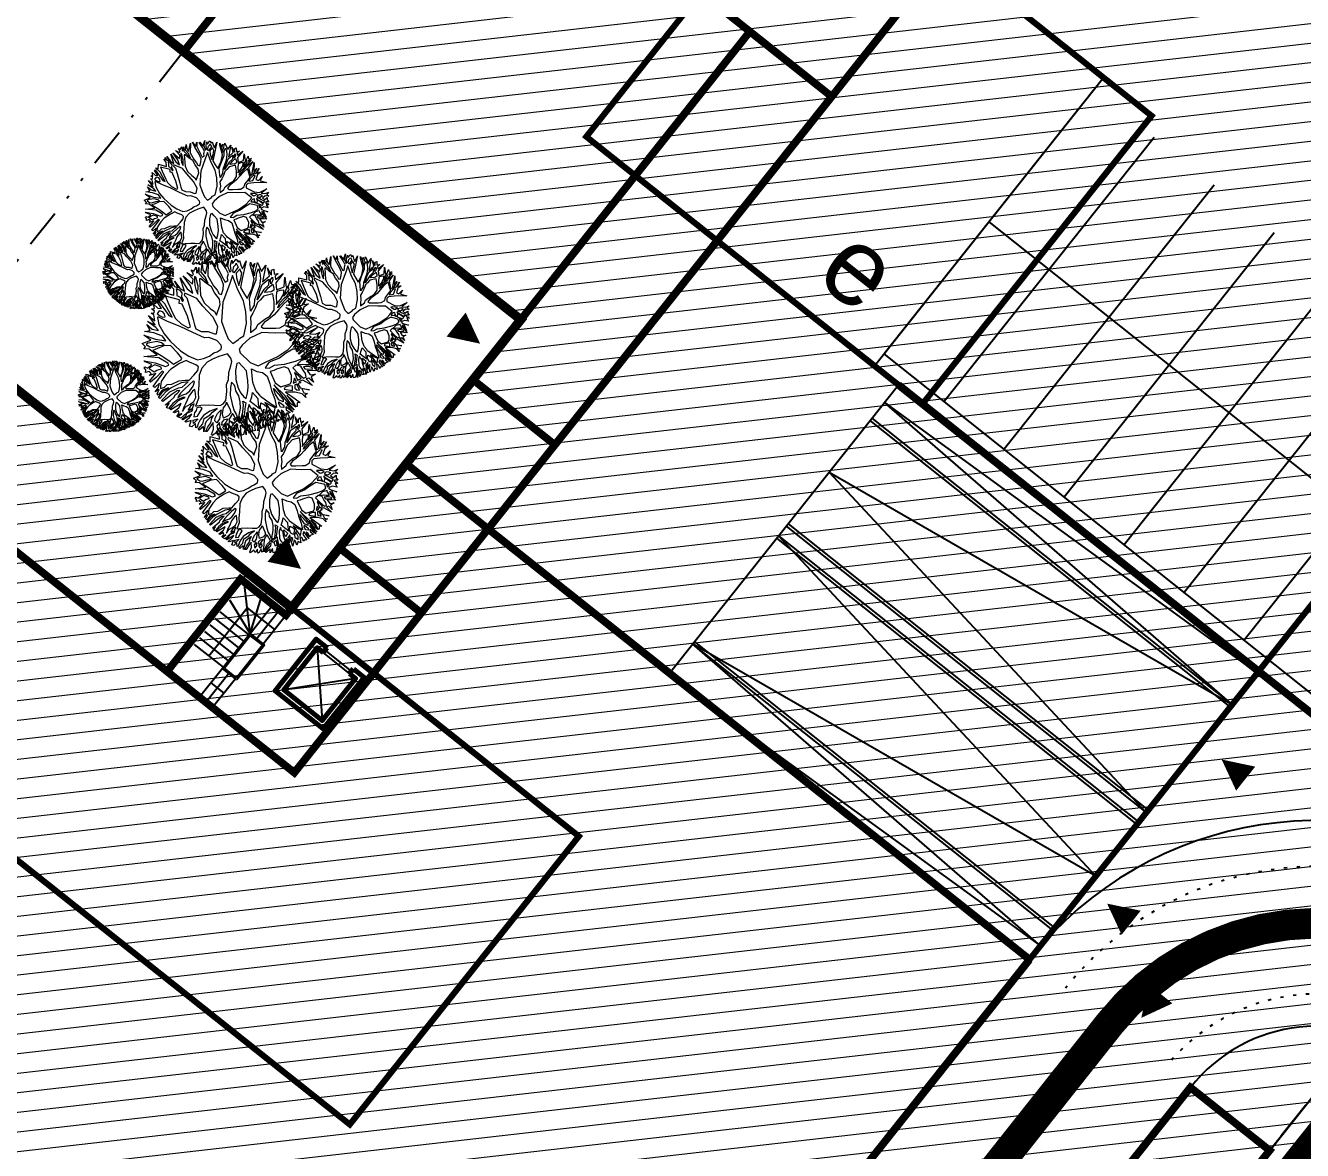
# Model space of a CAD drawing. Header units: metres. Extents: x -664657 to -643449, y -1076720 to -1062383.
# Drawn here: x -661101.86 to -661060.23, y -1065529.19 to -1065492.52 of the extents above; entities that cross this region are included whole.
import ezdxf

# ---------------------------------------------------------------- set-up
doc = ezdxf.new("R2010")
doc.units = ezdxf.units.M
doc.header["$LTSCALE"] = 0.1
doc.linetypes.add('DIVIDE', pattern=[31.75, 12.7, -6.35, 0, -6.35, 0, -6.35])
doc.linetypes.add('DOT', pattern=[6.35, 0, -6.35])
doc.layers.get('0').update_dxf_attribs({"color": 8, "lineweight": 9})
for name, color, linetype in [('AA_THER_DOPRAVA', 142, 'Continuous'), ('AA_THER_KOMUNIKACE', 201, 'Continuous'), ('AA_THER_popis', 6, 'Continuous'), ('AA_THER_slabá', 4, 'Continuous'), ('AA_THER_SRAFY KATASTR', 14, 'Continuous'), ('AA_THER_ZNACENI', 7, 'Continuous'), ('AA_THER_čerchovaná', 84, 'DIVIDE')]:
    doc.layers.add(name, color=color, linetype=linetype)
doc.layers.add('AA_THER_pomocná', color=30, linetype='Continuous', plot=False)
doc.layers.add('AA_THER_silná', color=1, linetype='Continuous', lineweight=70)
doc.layers.add('AA_THER_STAFAZ', color=252, linetype='Continuous', lineweight=0)
doc.styles.get("Standard").update_dxf_attribs({"font": 'arial.ttf', "width": 0.8})

# ---------------------------------------------------------------- blocks, each defined once
blk = doc.blocks.new('A$C0C461CEA')
for p, q in [((0.191, 0.795), (0.205, 0.826)), ((0.205, 0.826), (0.247, 0.779)), ((0.247, 0.779), (0.283, 0.818)), ((0.283, 0.818), (0.273, 0.766)), ((0.303, 0.735), (0.335, 0.855)), ((0.335, 0.855), (0.332, 0.706)), ((0.448, 0.732), (0.381, 0.832)), ((0.381, 0.832), (0.473, 0.745)), ((0.483, 0.777), (0.463, 0.845)), ((0.463, 0.845), (0.503, 0.812)), ((0.503, 0.812), (0.541, 0.849)), ((0.541, 0.849), (0.523, 0.775)), ((0.523, 0.775), (0.552, 0.829)), ((0.552, 0.829), (0.55, 0.733)), ((0.572, 0.716), (0.592, 0.82)), ((0.592, 0.82), (0.599, 0.69)), ((0.732, 0.619), (0.623, 0.824)), ((0.623, 0.824), (0.721, 0.691)), ((-0.108, 0.579), (-0.136, 0.688)), ((-0.136, 0.688), (-0.031, 0.479)), ((-0.062, 0.681), (-0.084, 0.71)), ((-0.084, 0.71), (-0.025, 0.681)), ((0.086, 0.573), (-0.062, 0.681)), ((-0.025, 0.681), (-0.029, 0.73)), ((-0.029, 0.73), (-0.001, 0.656)), ((0.063, 0.606), (-0.009, 0.765)), ((-0.009, 0.765), (0.101, 0.706)), ((-0.001, 0.656), (0.063, 0.606)), ((0.049, 0.709), (0.1, 0.674)), ((0.071, 0.64), (0.049, 0.709)), ((0.101, 0.706), (0.094, 0.804)), ((0.094, 0.804), (0.195, 0.61)), ((0.1, 0.674), (0.148, 0.626)), ((0.214, 0.725), (0.134, 0.788)), ((0.134, 0.788), (0.212, 0.751)), ((0.231, 0.749), (0.191, 0.795)), ((0.195, 0.61), (0.214, 0.725)), ((0.212, 0.751), (0.231, 0.749)), ((0.226, 0.644), (0.236, 0.684)), ((0.236, 0.684), (0.278, 0.625)), ((0.256, 0.734), (0.28, 0.713)), ((0.257, 0.695), (0.256, 0.734)), ((0.272, 0.676), (0.257, 0.695)), ((0.291, 0.657), (0.272, 0.676)), ((0.273, 0.766), (0.303, 0.735)), ((0.28, 0.713), (0.29, 0.678)), ((0.29, 0.678), (0.291, 0.657)), ((0.298, 0.594), (0.316, 0.668)), ((0.316, 0.668), (0.354, 0.641)), ((0.332, 0.706), (0.398, 0.641)), ((0.398, 0.641), (0.448, 0.732)), ((0.438, 0.663), (0.419, 0.639)), ((0.471, 0.697), (0.438, 0.663)), ((0.482, 0.682), (0.471, 0.697)), ((0.473, 0.745), (0.483, 0.777)), ((0.492, 0.669), (0.482, 0.682)), ((0.49, 0.711), (0.491, 0.762)), ((0.505, 0.682), (0.49, 0.711)), ((0.491, 0.762), (0.519, 0.739)), ((0.503, 0.634), (0.492, 0.669)), ((0.518, 0.634), (0.505, 0.682)), ((0.519, 0.739), (0.518, 0.634)), ((0.539, 0.622), (0.547, 0.66)), ((0.544, 0.723), (0.568, 0.689)), ((0.547, 0.66), (0.544, 0.723)), ((0.55, 0.733), (0.572, 0.716)), ((0.568, 0.689), (0.562, 0.609)), ((0.6, 0.66), (0.581, 0.563)), ((0.599, 0.69), (0.656, 0.641)), ((0.629, 0.644), (0.6, 0.66)), ((0.721, 0.691), (0.725, 0.772)), ((0.725, 0.772), (0.739, 0.638)), ((0.739, 0.638), (0.773, 0.691)), ((0.773, 0.691), (0.762, 0.79)), ((0.762, 0.79), (0.78, 0.708)), ((0.78, 0.708), (0.782, 0.71)), ((0.782, 0.71), (0.826, 0.755)), ((0.826, 0.755), (0.807, 0.687)), ((0.807, 0.687), (0.84, 0.599)), ((1.024, 0.679), (0.847, 0.53)), ((0.888, 0.613), (0.897, 0.711)), ((0.897, 0.711), (0.915, 0.627)), ((0.915, 0.627), (1.024, 0.679)), ((-0.386, 0.487), (-0.377, 0.497)), ((-0.377, 0.497), (-0.291, 0.473)), ((-0.291, 0.473), (-0.326, 0.577)), ((-0.326, 0.577), (-0.279, 0.488)), ((-0.256, 0.522), (-0.284, 0.582)), ((-0.284, 0.582), (-0.25, 0.553)), ((-0.207, 0.472), (-0.256, 0.522)), ((-0.25, 0.553), (-0.251, 0.627)), ((-0.251, 0.627), (-0.205, 0.61)), ((-0.215, 0.587), (-0.164, 0.562)), ((-0.208, 0.57), (-0.215, 0.587)), ((-0.212, 0.536), (-0.208, 0.57)), ((-0.186, 0.48), (-0.212, 0.536)), ((-0.205, 0.61), (-0.205, 0.641)), ((-0.205, 0.641), (-0.143, 0.596)), ((-0.164, 0.562), (-0.163, 0.47)), ((-0.143, 0.596), (-0.108, 0.579)), ((-0.134, 0.562), (-0.138, 0.487)), ((-0.111, 0.544), (-0.134, 0.562)), ((-0.084, 0.536), (-0.111, 0.544)), ((-0.05, 0.471), (-0.084, 0.536)), ((0.115, 0.58), (0.071, 0.64)), ((0.141, 0.467), (0.086, 0.573)), ((0.154, 0.458), (0.115, 0.58)), ((0.148, 0.626), (0.198, 0.54)), ((0.198, 0.54), (0.234, 0.438)), ((0.212, 0.581), (0.226, 0.644)), ((0.236, 0.499), (0.212, 0.581)), ((0.281, 0.388), (0.236, 0.499)), ((0.278, 0.625), (0.267, 0.543)), ((0.267, 0.543), (0.281, 0.388)), ((0.299, 0.519), (0.298, 0.594)), ((0.359, 0.578), (0.299, 0.519)), ((0.392, 0.572), (0.318, 0.477)), ((0.354, 0.641), (0.373, 0.618)), ((0.373, 0.618), (0.359, 0.578)), ((0.469, 0.501), (0.392, 0.572)), ((0.419, 0.639), (0.417, 0.618)), ((0.417, 0.618), (0.449, 0.568)), ((0.449, 0.568), (0.492, 0.518)), ((0.532, 0.422), (0.469, 0.501)), ((0.492, 0.518), (0.511, 0.491)), ((0.512, 0.575), (0.503, 0.634)), ((0.511, 0.491), (0.512, 0.575)), ((0.53, 0.531), (0.539, 0.622)), ((0.551, 0.471), (0.53, 0.531)), ((0.562, 0.609), (0.551, 0.471)), ((0.581, 0.563), (0.574, 0.456)), ((0.699, 0.587), (0.629, 0.644)), ((0.656, 0.641), (0.716, 0.594)), ((0.735, 0.569), (0.699, 0.587)), ((0.716, 0.594), (0.732, 0.619)), ((0.736, 0.502), (0.735, 0.569)), ((0.738, 0.409), (0.736, 0.502)), ((0.756, 0.617), (0.75, 0.55)), ((0.75, 0.55), (0.759, 0.494)), ((0.785, 0.647), (0.756, 0.617)), ((0.759, 0.494), (0.811, 0.549)), ((0.847, 0.53), (0.772, 0.454)), ((0.811, 0.549), (0.785, 0.647)), ((0.84, 0.599), (0.888, 0.613)), ((1.039, 0.454), (1.103, 0.589)), ((1.103, 0.589), (1.074, 0.465)), ((1.074, 0.465), (1.137, 0.506)), ((1.137, 0.506), (1.166, 0.562)), ((1.213, 0.508), (1.154, 0.472)), ((1.166, 0.562), (1.164, 0.508)), ((1.164, 0.508), (1.213, 0.508)), ((-0.436, 0.238), (-0.503, 0.376)), ((-0.503, 0.376), (-0.397, 0.235)), ((-0.394, 0.371), (-0.482, 0.412)), ((-0.482, 0.412), (-0.394, 0.388)), ((-0.394, 0.388), (-0.424, 0.459)), ((-0.424, 0.459), (-0.372, 0.399)), ((-0.256, 0.32), (-0.394, 0.371)), ((-0.28, 0.452), (-0.386, 0.487)), ((-0.372, 0.399), (-0.265, 0.347)), ((-0.209, 0.421), (-0.28, 0.452)), ((-0.279, 0.488), (-0.209, 0.448)), ((-0.265, 0.347), (-0.176, 0.312)), ((-0.209, 0.448), (-0.207, 0.472)), ((-0.194, 0.381), (-0.209, 0.421)), ((-0.162, 0.346), (-0.194, 0.381)), ((-0.163, 0.47), (-0.186, 0.48)), ((-0.176, 0.312), (-0.162, 0.346)), ((-0.157, 0.436), (-0.114, 0.321)), ((-0.081, 0.391), (-0.157, 0.436)), ((-0.138, 0.487), (-0.095, 0.443)), ((-0.095, 0.443), (-0.013, 0.385)), ((0.012, 0.333), (-0.081, 0.391)), ((-0.013, 0.385), (-0.05, 0.471)), ((-0.031, 0.479), (0.019, 0.379)), ((0.154, 0.269), (0.012, 0.333)), ((0.019, 0.379), (0.096, 0.349)), ((0.096, 0.349), (0.175, 0.322)), ((0.175, 0.322), (0.141, 0.467)), ((0.193, 0.345), (0.154, 0.458)), ((0.24, 0.295), (0.193, 0.345)), ((0.234, 0.438), (0.258, 0.367)), ((0.258, 0.367), (0.296, 0.309)), ((0.314, 0.414), (0.309, 0.363)), ((0.309, 0.363), (0.334, 0.286)), ((0.318, 0.477), (0.314, 0.414)), ((0.54, 0.324), (0.532, 0.422)), ((0.571, 0.374), (0.551, 0.283)), ((0.574, 0.456), (0.571, 0.374)), ((0.731, 0.289), (0.76, 0.363)), ((0.76, 0.363), (0.738, 0.409)), ((0.772, 0.454), (0.768, 0.41)), ((0.768, 0.41), (0.8, 0.37)), ((0.8, 0.37), (0.955, 0.401)), ((0.943, 0.354), (0.922, 0.336)), ((0.922, 0.336), (0.992, 0.342)), ((0.983, 0.384), (0.943, 0.354)), ((0.955, 0.401), (1.039, 0.454)), ((1.022, 0.404), (0.983, 0.384)), ((0.992, 0.342), (1.008, 0.359)), ((1.008, 0.359), (1.022, 0.404)), ((1.06, 0.421), (1.046, 0.396)), ((1.046, 0.396), (1.046, 0.37)), ((1.046, 0.37), (1.102, 0.394)), ((1.085, 0.438), (1.06, 0.421)), ((1.084, 0.364), (1.065, 0.329)), ((1.065, 0.329), (1.216, 0.353)), ((1.151, 0.377), (1.084, 0.364)), ((1.117, 0.447), (1.085, 0.438)), ((1.115, 0.327), (1.094, 0.318)), ((1.102, 0.394), (1.117, 0.447)), ((1.157, 0.334), (1.115, 0.327)), ((1.154, 0.472), (1.142, 0.409)), ((1.142, 0.409), (1.193, 0.416)), ((1.216, 0.393), (1.151, 0.377)), ((1.223, 0.332), (1.157, 0.334)), ((1.193, 0.416), (1.206, 0.47)), ((1.206, 0.47), (1.232, 0.441)), ((1.216, 0.353), (1.216, 0.393)), ((1.221, 0.303), (1.223, 0.332)), ((1.232, 0.441), (1.276, 0.429)), ((1.276, 0.429), (1.239, 0.399)), ((1.239, 0.399), (1.239, 0.378)), ((1.239, 0.378), (1.266, 0.383)), ((1.336, 0.335), (1.265, 0.299)), ((1.266, 0.383), (1.281, 0.398)), ((1.308, 0.383), (1.275, 0.358)), ((1.275, 0.358), (1.336, 0.335)), ((1.281, 0.398), (1.308, 0.383)), ((-0.612, 0.165), (-0.577, 0.172)), ((-0.557, 0.142), (-0.612, 0.165)), ((-0.577, 0.172), (-0.583, 0.229)), ((-0.583, 0.229), (-0.536, 0.174)), ((-0.526, 0.187), (-0.556, 0.247)), ((-0.556, 0.247), (-0.505, 0.187)), ((-0.495, 0.221), (-0.55, 0.309)), ((-0.55, 0.309), (-0.495, 0.256)), ((-0.536, 0.174), (-0.526, 0.187)), ((-0.505, 0.187), (-0.335, 0.163)), ((-0.495, 0.256), (-0.436, 0.238)), ((-0.415, 0.205), (-0.495, 0.221)), ((-0.335, 0.163), (-0.415, 0.205)), ((-0.397, 0.235), (-0.263, 0.181)), ((-0.263, 0.181), (-0.194, 0.167)), ((-0.174, 0.275), (-0.256, 0.32)), ((-0.194, 0.167), (-0.145, 0.146)), ((-0.142, 0.224), (-0.174, 0.275)), ((-0.114, 0.159), (-0.142, 0.224)), ((-0.114, 0.321), (-0.04, 0.095)), ((0.266, 0.178), (0.154, 0.269)), ((0.308, 0.222), (0.24, 0.295)), ((0.364, 0.065), (0.266, 0.178)), ((0.296, 0.309), (0.308, 0.222)), ((0.334, 0.286), (0.348, 0.221)), ((0.348, 0.221), (0.354, 0.16)), ((0.485, 0.148), (0.513, 0.258)), ((0.513, 0.258), (0.54, 0.324)), ((0.534, 0.218), (0.533, 0.155)), ((0.551, 0.283), (0.534, 0.218)), ((0.567, 0.153), (0.619, 0.192)), ((0.726, 0.197), (0.588, 0.099)), ((0.619, 0.192), (0.694, 0.255)), ((0.694, 0.255), (0.731, 0.289)), ((0.834, 0.289), (0.726, 0.197)), ((0.992, 0.29), (0.834, 0.289)), ((0.985, 0.138), (0.99, 0.219)), ((0.99, 0.219), (0.992, 0.29)), ((1.029, 0.181), (0.99, 0.078)), ((1.019, 0.28), (1.014, 0.25)), ((1.014, 0.25), (1.022, 0.223)), ((1.04, 0.305), (1.019, 0.28)), ((1.022, 0.223), (1.057, 0.251)), ((1.054, 0.196), (1.029, 0.181)), ((1.065, 0.28), (1.04, 0.305)), ((1.161, 0.247), (1.054, 0.196)), ((1.057, 0.251), (1.11, 0.266)), ((1.11, 0.266), (1.065, 0.28)), ((1.094, 0.318), (1.123, 0.272)), ((1.123, 0.272), (1.221, 0.303)), ((1.207, 0.21), (1.161, 0.247)), ((1.221, 0.277), (1.173, 0.268)), ((1.173, 0.268), (1.209, 0.239)), ((1.193, 0.151), (1.207, 0.21)), ((1.249, 0.194), (1.201, 0.132)), ((1.209, 0.239), (1.221, 0.277)), ((1.265, 0.299), (1.236, 0.242)), ((1.236, 0.242), (1.263, 0.236)), ((1.268, 0.179), (1.249, 0.194)), ((1.263, 0.236), (1.379, 0.275)), ((1.314, 0.169), (1.268, 0.179)), ((1.411, 0.18), (1.289, 0.213)), ((1.289, 0.213), (1.317, 0.184)), ((1.379, 0.275), (1.301, 0.236)), ((1.301, 0.236), (1.411, 0.18)), ((1.319, 0.158), (1.314, 0.169)), ((1.317, 0.184), (1.443, 0.155)), ((-0.493, -0.002), (-0.644, 0.041)), ((-0.644, 0.041), (-0.485, 0.03)), ((-0.635, 0.101), (-0.551, 0.117)), ((-0.519, 0.086), (-0.635, 0.101)), ((-0.551, 0.117), (-0.557, 0.142)), ((-0.509, 0.126), (-0.526, 0.126)), ((-0.526, 0.126), (-0.492, 0.08)), ((-0.485, 0.03), (-0.519, 0.086)), ((-0.416, 0.057), (-0.509, 0.126)), ((-0.492, 0.08), (-0.453, 0.038)), ((-0.444, 0.15), (-0.46, 0.141)), ((-0.46, 0.141), (-0.318, -0.013)), ((-0.453, 0.038), (-0.411, 0.003)), ((-0.353, 0.149), (-0.444, 0.15)), ((-0.354, -0.026), (-0.416, 0.057)), ((-0.411, 0.003), (-0.354, -0.026)), ((-0.273, 0.155), (-0.353, 0.149)), ((-0.191, 0.121), (-0.273, 0.155)), ((-0.099, 0.096), (-0.191, 0.121)), ((-0.145, 0.146), (-0.114, 0.159)), ((-0.05, 0.048), (-0.099, 0.096)), ((0, -0.086), (-0.05, 0.048)), ((-0.04, 0.095), (0.101, -0.11)), ((0.354, 0.16), (0.409, 0.103)), ((0.435, -0.079), (0.364, 0.065)), ((0.409, 0.103), (0.439, 0.053)), ((0.439, 0.053), (0.476, 0.01)), ((0.476, 0.01), (0.498, 0.096)), ((0.498, 0.096), (0.485, 0.148)), ((0.588, 0.099), (0.514, -0.053)), ((0.533, 0.155), (0.567, 0.153)), ((0.934, -0.024), (0.985, 0.138)), ((0.99, 0.078), (0.966, -0.017)), ((1.064, -0.035), (1.15, 0.081)), ((1.15, 0.081), (1.193, 0.151)), ((1.184, 0.044), (1.176, -0.007)), ((1.242, 0.072), (1.184, 0.044)), ((1.201, 0.118), (1.192, 0.06)), ((1.192, 0.06), (1.242, 0.105)), ((1.201, 0.132), (1.201, 0.118)), ((1.242, 0.105), (1.277, 0.128)), ((1.297, 0.051), (1.242, 0.072)), ((1.294, 0.108), (1.276, 0.086)), ((1.276, 0.086), (1.305, 0.077)), ((1.277, 0.128), (1.319, 0.158)), ((1.327, 0.131), (1.294, 0.108)), ((1.347, 0.037), (1.297, 0.051)), ((1.305, 0.077), (1.384, 0.138)), ((1.367, 0.149), (1.327, 0.131)), ((1.443, 0.155), (1.34, 0.081)), ((1.34, 0.081), (1.406, 0.061)), ((1.386, 0.006), (1.347, 0.037)), ((1.384, 0.138), (1.367, 0.149)), ((1.367, -0.026), (1.386, 0.006)), ((1.421, 0.016), (1.398, -0.011)), ((1.406, 0.061), (1.454, 0.109)), ((1.495, 0.013), (1.421, 0.016)), ((1.454, 0.109), (1.431, 0.05)), ((1.431, 0.05), (1.495, 0.013)), ((-0.701, -0.157), (-0.672, -0.144)), ((-0.634, -0.167), (-0.701, -0.157)), ((-0.672, -0.144), (-0.697, -0.115)), ((-0.697, -0.115), (-0.649, -0.134)), ((-0.599, -0.118), (-0.687, -0.081)), ((-0.687, -0.081), (-0.582, -0.108)), ((-0.508, -0.101), (-0.659, -0.004)), ((-0.659, -0.004), (-0.5, -0.057)), ((-0.649, -0.134), (-0.599, -0.118)), ((-0.561, -0.129), (-0.611, -0.142)), ((-0.611, -0.142), (-0.575, -0.175)), ((-0.582, -0.108), (-0.544, -0.105)), ((-0.519, -0.137), (-0.561, -0.129)), ((-0.544, -0.105), (-0.508, -0.101)), ((-0.491, -0.179), (-0.519, -0.137)), ((-0.5, -0.057), (-0.412, -0.054)), ((-0.412, -0.054), (-0.493, -0.002)), ((-0.33, -0.078), (-0.491, -0.12)), ((-0.491, -0.12), (-0.481, -0.145)), ((-0.481, -0.145), (-0.435, -0.149)), ((-0.435, -0.149), (-0.35, -0.207)), ((-0.208, -0.104), (-0.33, -0.078)), ((-0.318, -0.013), (-0.221, -0.06)), ((-0.221, -0.06), (-0.118, -0.072)), ((-0.023, -0.134), (-0.208, -0.104)), ((-0.118, -0.072), (-0.051, -0.067)), ((-0.051, -0.067), (0, -0.086)), ((0.101, -0.19), (-0.023, -0.134)), ((0.101, -0.11), (0.215, -0.18)), ((0.386, -0.241), (0.412, -0.157)), ((0.412, -0.132), (0.435, -0.079)), ((0.412, -0.157), (0.412, -0.132)), ((0.514, -0.053), (0.492, -0.182)), ((0.814, -0.262), (0.864, -0.159)), ((0.864, -0.159), (0.934, -0.024)), ((0.908, -0.119), (0.897, -0.15)), ((0.897, -0.15), (0.901, -0.228)), ((0.966, -0.017), (0.908, -0.119)), ((0.946, -0.198), (0.973, -0.127)), ((0.973, -0.127), (1.064, -0.035)), ((1.026, -0.151), (1.009, -0.187)), ((1.084, -0.067), (1.026, -0.151)), ((1.138, -0.047), (1.084, -0.067)), ((1.225, -0.095), (1.138, -0.047)), ((1.176, -0.007), (1.277, -0.02)), ((1.271, -0.153), (1.225, -0.095)), ((1.231, -0.04), (1.321, -0.091)), ((1.289, -0.041), (1.231, -0.04)), ((1.276, -0.187), (1.271, -0.153)), ((1.277, -0.02), (1.367, -0.026)), ((1.324, -0.116), (1.277, -0.096)), ((1.277, -0.096), (1.303, -0.157)), ((1.346, -0.047), (1.289, -0.041)), ((1.303, -0.157), (1.324, -0.116)), ((1.321, -0.091), (1.346, -0.047)), ((1.347, -0.14), (1.333, -0.161)), ((1.333, -0.161), (1.36, -0.194)), ((1.374, -0.053), (1.346, -0.093)), ((1.346, -0.093), (1.374, -0.091)), ((1.368, -0.148), (1.347, -0.14)), ((1.374, -0.091), (1.353, -0.129)), ((1.353, -0.129), (1.41, -0.147)), ((1.4, -0.166), (1.368, -0.148)), ((1.514, -0.029), (1.374, -0.053)), ((1.398, -0.011), (1.514, -0.029)), ((1.41, -0.147), (1.519, -0.094)), ((1.519, -0.094), (1.431, -0.145)), ((1.431, -0.145), (1.486, -0.17)), ((1.486, -0.17), (1.527, -0.148)), ((1.527, -0.148), (1.511, -0.184)), ((-0.721, -0.288), (-0.583, -0.227)), ((-0.67, -0.354), (-0.721, -0.288)), ((-0.49, -0.229), (-0.658, -0.302)), ((-0.658, -0.302), (-0.588, -0.343)), ((-0.583, -0.227), (-0.634, -0.167)), ((-0.575, -0.175), (-0.552, -0.204)), ((-0.552, -0.204), (-0.506, -0.197)), ((-0.506, -0.197), (-0.448, -0.22)), ((-0.444, -0.203), (-0.491, -0.179)), ((-0.465, -0.267), (-0.49, -0.229)), ((-0.431, -0.251), (-0.465, -0.267)), ((-0.448, -0.22), (-0.444, -0.203)), ((-0.402, -0.266), (-0.431, -0.251)), ((-0.281, -0.328), (-0.402, -0.266)), ((-0.35, -0.207), (-0.2, -0.314)), ((-0.2, -0.314), (-0.141, -0.358)), ((-0.025, -0.371), (0.046, -0.318)), ((0.046, -0.318), (0.128, -0.29)), ((0.147, -0.271), (0.101, -0.19)), ((0.128, -0.29), (0.147, -0.271)), ((0.215, -0.18), (0.302, -0.23)), ((0.302, -0.23), (0.386, -0.241)), ((0.492, -0.182), (0.493, -0.246)), ((0.493, -0.246), (0.533, -0.274)), ((0.533, -0.274), (0.71, -0.29)), ((0.71, -0.29), (0.814, -0.262)), ((0.846, -0.329), (0.914, -0.295)), ((0.901, -0.228), (0.946, -0.198)), ((0.914, -0.295), (0.987, -0.292)), ((1.009, -0.187), (0.98, -0.225)), ((0.98, -0.225), (1.12, -0.297)), ((0.987, -0.292), (1.076, -0.35)), ((1.12, -0.297), (1.208, -0.294)), ((1.208, -0.294), (1.276, -0.187)), ((1.287, -0.212), (1.256, -0.26)), ((1.256, -0.26), (1.262, -0.288)), ((1.262, -0.288), (1.356, -0.236)), ((1.318, -0.192), (1.287, -0.212)), ((1.394, -0.229), (1.298, -0.308)), ((1.298, -0.308), (1.389, -0.301)), ((1.356, -0.236), (1.318, -0.192)), ((1.36, -0.194), (1.389, -0.194)), ((1.389, -0.194), (1.421, -0.179)), ((1.389, -0.301), (1.527, -0.295)), ((1.476, -0.191), (1.394, -0.229)), ((1.421, -0.179), (1.4, -0.166)), ((1.541, -0.201), (1.476, -0.191)), ((1.527, -0.295), (1.496, -0.321)), ((1.496, -0.321), (1.528, -0.358)), ((1.511, -0.184), (1.541, -0.201)), ((-0.722, -0.374), (-0.67, -0.354)), ((-0.605, -0.381), (-0.722, -0.374)), ((-0.671, -0.512), (-0.715, -0.477)), ((-0.715, -0.477), (-0.643, -0.483)), ((-0.705, -0.422), (-0.705, -0.403)), ((-0.705, -0.403), (-0.475, -0.468)), ((-0.602, -0.457), (-0.705, -0.422)), ((-0.643, -0.483), (-0.602, -0.457)), ((-0.562, -0.478), (-0.608, -0.497)), ((-0.429, -0.459), (-0.605, -0.381)), ((-0.588, -0.343), (-0.459, -0.411)), ((-0.528, -0.49), (-0.562, -0.478)), ((-0.475, -0.468), (-0.429, -0.459)), ((-0.459, -0.411), (-0.383, -0.446)), ((-0.383, -0.446), (-0.284, -0.456)), ((-0.284, -0.456), (-0.182, -0.436)), ((-0.167, -0.411), (-0.281, -0.328)), ((-0.099, -0.448), (-0.274, -0.489)), ((-0.182, -0.436), (-0.167, -0.411)), ((-0.141, -0.358), (-0.098, -0.387)), ((0.06, -0.41), (-0.099, -0.448)), ((-0.098, -0.387), (-0.025, -0.371)), ((0.101, -0.37), (0.06, -0.41)), ((0.202, -0.337), (0.101, -0.37)), ((0.284, -0.347), (0.202, -0.337)), ((0.252, -0.551), (0.271, -0.484)), ((0.271, -0.484), (0.295, -0.448)), ((0.301, -0.364), (0.284, -0.347)), ((0.295, -0.448), (0.313, -0.389)), ((0.313, -0.389), (0.301, -0.364)), ((0.348, -0.481), (0.309, -0.559)), ((0.414, -0.386), (0.348, -0.481)), ((0.482, -0.404), (0.414, -0.386)), ((0.518, -0.429), (0.482, -0.404)), ((0.544, -0.477), (0.518, -0.429)), ((0.574, -0.561), (0.544, -0.477)), ((0.601, -0.382), (0.587, -0.408)), ((0.587, -0.408), (0.628, -0.487)), ((0.66, -0.39), (0.601, -0.382)), ((0.628, -0.487), (0.7, -0.576)), ((0.74, -0.406), (0.66, -0.39)), ((0.768, -0.431), (0.74, -0.406)), ((0.831, -0.489), (0.768, -0.431)), ((0.773, -0.347), (0.846, -0.329)), ((0.833, -0.407), (0.773, -0.347)), ((0.896, -0.469), (0.833, -0.407)), ((0.987, -0.527), (0.896, -0.469)), ((1.076, -0.35), (1.146, -0.402)), ((1.322, -0.346), (1.122, -0.328)), ((1.122, -0.328), (1.314, -0.377)), ((1.146, -0.366), (1.331, -0.398)), ((1.205, -0.406), (1.146, -0.366)), ((1.146, -0.402), (1.247, -0.462)), ((1.293, -0.438), (1.205, -0.406)), ((1.247, -0.462), (1.328, -0.531)), ((1.35, -0.423), (1.293, -0.438)), ((1.308, -0.455), (1.382, -0.454)), ((1.323, -0.478), (1.308, -0.455)), ((1.314, -0.377), (1.526, -0.421)), ((1.436, -0.382), (1.322, -0.346)), ((1.367, -0.498), (1.323, -0.478)), ((1.331, -0.398), (1.35, -0.423)), ((1.439, -0.334), (1.334, -0.329)), ((1.334, -0.329), (1.521, -0.375)), ((1.403, -0.475), (1.367, -0.498)), ((1.526, -0.421), (1.375, -0.412)), ((1.375, -0.412), (1.53, -0.449)), ((1.382, -0.454), (1.403, -0.475)), ((1.53, -0.449), (1.415, -0.452)), ((1.415, -0.452), (1.445, -0.477)), ((1.521, -0.375), (1.436, -0.382)), ((1.513, -0.369), (1.439, -0.334)), ((1.445, -0.477), (1.505, -0.474)), ((1.505, -0.474), (1.477, -0.522)), ((1.528, -0.358), (1.513, -0.369)), ((-0.697, -0.539), (-0.671, -0.512)), ((-0.651, -0.541), (-0.697, -0.539)), ((-0.537, -0.67), (-0.676, -0.63)), ((-0.676, -0.63), (-0.569, -0.633)), ((-0.67, -0.585), (-0.643, -0.564)), ((-0.628, -0.583), (-0.67, -0.585)), ((-0.643, -0.564), (-0.651, -0.541)), ((-0.569, -0.633), (-0.628, -0.583)), ((-0.608, -0.497), (-0.603, -0.545)), ((-0.603, -0.545), (-0.555, -0.54)), ((-0.569, -0.566), (-0.571, -0.578)), ((-0.571, -0.578), (-0.503, -0.638)), ((-0.439, -0.537), (-0.569, -0.566)), ((-0.555, -0.54), (-0.523, -0.534)), ((-0.5, -0.512), (-0.528, -0.49)), ((-0.523, -0.534), (-0.5, -0.512)), ((-0.503, -0.638), (-0.373, -0.687)), ((-0.274, -0.489), (-0.439, -0.537)), ((0.165, -0.682), (0.215, -0.623)), ((0.215, -0.623), (0.252, -0.551)), ((0.276, -0.629), (0.273, -0.73)), ((0.309, -0.559), (0.276, -0.629)), ((0.627, -0.632), (0.574, -0.561)), ((0.648, -0.697), (0.627, -0.632)), ((0.68, -0.635), (0.71, -0.698)), ((0.723, -0.641), (0.68, -0.635)), ((0.7, -0.576), (0.793, -0.643)), ((0.755, -0.654), (0.723, -0.641)), ((0.793, -0.643), (0.86, -0.669)), ((0.885, -0.552), (0.831, -0.489)), ((0.927, -0.618), (0.885, -0.552)), ((0.953, -0.683), (0.927, -0.618)), ((0.973, -0.572), (1.072, -0.589)), ((0.997, -0.622), (0.973, -0.572)), ((1.063, -0.541), (0.987, -0.527)), ((1.018, -0.681), (0.997, -0.622)), ((1.084, -0.55), (1.063, -0.541)), ((1.072, -0.589), (1.119, -0.642)), ((1.24, -0.542), (1.084, -0.55)), ((1.119, -0.642), (1.171, -0.679)), ((1.135, -0.61), (1.181, -0.601)), ((1.169, -0.658), (1.135, -0.61)), ((1.271, -0.556), (1.173, -0.572)), ((1.173, -0.572), (1.345, -0.623)), ((1.181, -0.601), (1.228, -0.603)), ((1.228, -0.603), (1.262, -0.674)), ((1.328, -0.531), (1.24, -0.542)), ((1.339, -0.652), (1.266, -0.621)), ((1.266, -0.621), (1.279, -0.67)), ((1.32, -0.545), (1.271, -0.556)), ((1.362, -0.62), (1.32, -0.545)), ((1.345, -0.623), (1.362, -0.62)), ((1.492, -0.575), (1.361, -0.539)), ((1.361, -0.539), (1.376, -0.585)), ((1.404, -0.631), (1.364, -0.641)), ((1.364, -0.641), (1.432, -0.706)), ((1.376, -0.585), (1.48, -0.613)), ((1.434, -0.521), (1.395, -0.521)), ((1.395, -0.521), (1.492, -0.575)), ((1.457, -0.664), (1.404, -0.631)), ((1.485, -0.543), (1.434, -0.521)), ((1.461, -0.634), (1.444, -0.636)), ((1.444, -0.636), (1.457, -0.664)), ((1.48, -0.613), (1.461, -0.634)), ((1.477, -0.522), (1.485, -0.543)), ((-0.639, -0.698), (-0.537, -0.67)), ((-0.507, -0.691), (-0.639, -0.698)), ((-0.54, -0.767), (-0.622, -0.732)), ((-0.622, -0.732), (-0.532, -0.735)), ((-0.483, -0.76), (-0.59, -0.822)), ((-0.59, -0.822), (-0.54, -0.767)), ((-0.568, -0.862), (-0.416, -0.81)), ((-0.532, -0.735), (-0.456, -0.699)), ((-0.456, -0.699), (-0.507, -0.691)), ((-0.374, -0.724), (-0.483, -0.76)), ((-0.416, -0.81), (-0.302, -0.746)), ((-0.329, -0.8), (-0.388, -0.824)), ((-0.302, -0.746), (-0.374, -0.724)), ((-0.373, -0.687), (-0.256, -0.714)), ((-0.335, -0.847), (-0.287, -0.798)), ((-0.287, -0.798), (-0.329, -0.8)), ((-0.283, -0.813), (-0.322, -0.887)), ((-0.221, -0.753), (-0.283, -0.813)), ((-0.256, -0.714), (-0.076, -0.727)), ((-0.092, -0.771), (-0.221, -0.753)), ((-0.004, -0.791), (-0.092, -0.771)), ((-0.076, -0.727), (0.048, -0.713)), ((-0.024, -0.869), (-0.002, -0.812)), ((-0.002, -0.812), (-0.004, -0.791)), ((0.055, -0.78), (0.014, -0.86)), ((0.048, -0.713), (0.165, -0.682)), ((0.103, -0.771), (0.055, -0.78)), ((0.185, -0.745), (0.103, -0.771)), ((0.227, -0.745), (0.185, -0.745)), ((0.25, -0.786), (0.227, -0.745)), ((0.249, -0.862), (0.25, -0.786)), ((0.273, -0.73), (0.303, -0.824)), ((0.706, -0.765), (0.648, -0.697)), ((0.766, -0.864), (0.706, -0.765)), ((0.71, -0.698), (0.771, -0.775)), ((0.793, -0.687), (0.755, -0.654)), ((0.771, -0.775), (0.873, -0.86)), ((0.861, -0.713), (0.793, -0.687)), ((0.86, -0.669), (0.919, -0.683)), ((0.923, -0.765), (0.861, -0.713)), ((0.919, -0.683), (0.953, -0.683)), ((0.975, -0.826), (0.923, -0.765)), ((0.943, -0.738), (0.987, -0.729)), ((0.979, -0.769), (0.943, -0.738)), ((1.005, -0.804), (0.979, -0.769)), ((0.987, -0.729), (1.026, -0.796)), ((1.045, -0.869), (1.005, -0.804)), ((1.087, -0.68), (1.018, -0.681)), ((1.026, -0.796), (1.051, -0.84)), ((1.033, -0.716), (1.053, -0.774)), ((1.078, -0.743), (1.033, -0.716)), ((1.053, -0.774), (1.127, -0.856)), ((1.111, -0.744), (1.078, -0.743)), ((1.171, -0.679), (1.087, -0.68)), ((1.099, -0.713), (1.174, -0.717)), ((1.139, -0.759), (1.099, -0.713)), ((1.151, -0.786), (1.111, -0.744)), ((1.193, -0.78), (1.139, -0.759)), ((1.217, -0.83), (1.151, -0.786)), ((1.218, -0.683), (1.169, -0.658)), ((1.174, -0.717), (1.193, -0.78)), ((1.262, -0.674), (1.218, -0.683)), ((1.22, -0.716), (1.225, -0.775)), ((1.246, -0.741), (1.22, -0.716)), ((1.225, -0.775), (1.289, -0.835)), ((1.269, -0.792), (1.246, -0.741)), ((1.292, -0.73), (1.269, -0.733)), ((1.269, -0.733), (1.293, -0.833)), ((1.289, -0.835), (1.269, -0.792)), ((1.279, -0.67), (1.304, -0.696)), ((1.314, -0.791), (1.292, -0.73)), ((1.304, -0.696), (1.367, -0.69)), ((1.366, -0.826), (1.314, -0.791)), ((1.351, -0.74), (1.321, -0.736)), ((1.321, -0.736), (1.366, -0.826)), ((1.367, -0.69), (1.339, -0.652)), ((1.406, -0.775), (1.351, -0.74)), ((1.432, -0.706), (1.386, -0.715)), ((1.386, -0.715), (1.406, -0.775)), ((-0.457, -0.859), (-0.568, -0.862)), ((-0.519, -0.958), (-0.457, -0.859)), ((-0.458, -0.964), (-0.519, -0.958)), ((-0.463, -0.909), (-0.469, -0.936)), ((-0.469, -0.936), (-0.415, -0.93)), ((-0.446, -0.892), (-0.463, -0.909)), ((-0.456, -0.999), (-0.458, -0.964)), ((-0.402, -0.959), (-0.456, -0.999)), ((-0.388, -0.824), (-0.446, -0.892)), ((-0.415, -0.93), (-0.381, -0.913)), ((-0.275, -0.955), (-0.402, -0.959)), ((-0.396, -1.075), (-0.275, -0.955)), ((-0.237, -0.968), (-0.396, -1.075)), ((-0.381, -0.913), (-0.335, -0.847)), ((-0.322, -0.887), (-0.355, -0.942)), ((-0.355, -0.942), (-0.206, -0.924)), ((-0.105, -0.95), (-0.237, -0.968)), ((-0.206, -0.924), (-0.095, -0.918)), ((-0.078, -0.962), (-0.105, -0.95)), ((-0.102, -1.004), (-0.078, -0.962)), ((-0.095, -0.918), (-0.04, -0.918)), ((-0.04, -0.918), (-0.024, -0.869)), ((0.014, -0.86), (-0.027, -0.987)), ((0.246, -0.974), (0.184, -1.043)), ((0.206, -0.982), (0.243, -0.953)), ((0.23, -1.077), (0.246, -0.974)), ((0.243, -0.953), (0.249, -0.862)), ((0.292, -0.925), (0.277, -0.999)), ((0.309, -0.927), (0.292, -0.925)), ((0.303, -0.824), (0.376, -0.924)), ((0.33, -0.981), (0.309, -0.927)), ((0.376, -0.924), (0.427, -1.003)), ((0.693, -0.999), (0.75, -0.958)), ((0.75, -0.958), (0.766, -0.918)), ((0.766, -0.918), (0.766, -0.864)), ((0.789, -0.874), (0.884, -0.921)), ((0.804, -0.903), (0.789, -0.874)), ((0.804, -0.956), (0.804, -0.903)), ((0.813, -0.977), (0.804, -0.956)), ((0.873, -0.86), (0.932, -0.9)), ((0.884, -0.921), (0.914, -0.946)), ((0.914, -0.946), (0.914, -0.998)), ((0.932, -0.9), (0.98, -0.916)), ((0.939, -0.942), (0.95, -1.023)), ((0.95, -0.942), (0.939, -0.942)), ((1.04, -0.98), (0.95, -0.942)), ((1.031, -0.928), (0.975, -0.826)), ((0.98, -0.916), (1.029, -0.945)), ((1.029, -0.945), (1.031, -0.928)), ((1.075, -0.925), (1.045, -0.869)), ((1.05, -0.921), (1.086, -0.98)), ((1.051, -0.97), (1.05, -0.921)), ((1.051, -0.84), (1.075, -0.882)), ((1.086, -0.98), (1.051, -0.97)), ((1.075, -0.882), (1.075, -0.925)), ((1.259, -1.006), (1.085, -0.865)), ((1.085, -0.865), (1.242, -1.046)), ((1.098, -0.94), (1.107, -0.921)), ((1.105, -0.963), (1.098, -0.94)), ((1.156, -0.996), (1.105, -0.963)), ((1.107, -0.921), (1.156, -0.965)), ((1.127, -0.856), (1.163, -0.878)), ((1.156, -0.965), (1.156, -0.996)), ((1.163, -0.878), (1.239, -0.897)), ((1.249, -0.922), (1.189, -0.924)), ((1.189, -0.924), (1.265, -0.987)), ((1.239, -0.897), (1.217, -0.83)), ((1.293, -0.863), (1.24, -0.831)), ((1.24, -0.831), (1.264, -0.903)), ((1.281, -0.953), (1.249, -0.922)), ((1.264, -0.903), (1.302, -0.93)), ((1.302, -0.93), (1.281, -0.953)), ((1.293, -0.833), (1.345, -0.856)), ((1.327, -0.913), (1.293, -0.863)), ((1.345, -0.856), (1.318, -0.856)), ((1.318, -0.856), (1.327, -0.913)), ((-0.36, -1.114), (-0.235, -1.047)), ((-0.351, -1.121), (-0.36, -1.114)), ((-0.255, -1.094), (-0.351, -1.121)), ((-0.267, -1.159), (-0.255, -1.094)), ((-0.242, -1.119), (-0.248, -1.151)), ((-0.222, -1.071), (-0.242, -1.119)), ((-0.235, -1.047), (-0.102, -1.004)), ((-0.142, -1.045), (-0.222, -1.071)), ((-0.172, -1.146), (-0.16, -1.106)), ((-0.16, -1.106), (-0.125, -1.059)), ((-0.125, -1.059), (-0.142, -1.045)), ((-0.098, -1.074), (-0.109, -1.185)), ((-0.075, -1.069), (-0.098, -1.074)), ((-0.066, -1.3), (-0.075, -1.069)), ((-0.027, -0.987), (-0.034, -1.08)), ((-0.034, -1.08), (-0.027, -1.189)), ((0.056, -1.171), (0.102, -1.129)), ((0.102, -1.129), (0.142, -1.04)), ((0.184, -1.043), (0.122, -1.171)), ((0.142, -1.04), (0.206, -0.982)), ((0.143, -1.221), (0.197, -1.113)), ((0.197, -1.113), (0.23, -1.077)), ((0.232, -1.127), (0.207, -1.153)), ((0.227, -1.18), (0.232, -1.127)), ((0.264, -1.085), (0.258, -1.15)), ((0.277, -0.999), (0.264, -1.085)), ((0.294, -1.15), (0.321, -1.112)), ((0.321, -1.112), (0.333, -1.053)), ((0.333, -1.053), (0.33, -0.981)), ((0.374, -0.999), (0.362, -1.036)), ((0.362, -1.036), (0.365, -1.114)), ((0.365, -1.114), (0.382, -1.166)), ((0.41, -1.033), (0.374, -0.999)), ((0.444, -1.071), (0.41, -1.033)), ((0.427, -1.003), (0.48, -1.062)), ((0.443, -1.184), (0.457, -1.127)), ((0.457, -1.127), (0.444, -1.071)), ((0.48, -1.062), (0.512, -1.16)), ((0.512, -1.16), (0.558, -1.109)), ((0.564, -1.133), (0.538, -1.164)), ((0.558, -1.109), (0.631, -1.046)), ((0.596, -1.13), (0.564, -1.133)), ((0.603, -1.193), (0.596, -1.13)), ((0.631, -1.046), (0.693, -0.999)), ((0.692, -1.098), (0.664, -1.19)), ((0.746, -1.013), (0.692, -1.098)), ((0.695, -1.217), (0.726, -1.131)), ((0.726, -1.085), (0.746, -1.013)), ((0.726, -1.131), (0.726, -1.085)), ((0.766, -1.11), (0.745, -1.173)), ((0.77, -1.152), (0.766, -1.11)), ((0.79, -1.059), (0.793, -1.031)), ((0.802, -1.122), (0.79, -1.059)), ((0.793, -1.031), (0.796, -0.994)), ((0.796, -0.994), (0.85, -1.098)), ((0.821, -1.155), (0.802, -1.122)), ((0.841, -1.024), (0.813, -0.977)), ((0.885, -1.058), (0.841, -1.024)), ((0.85, -1.098), (0.854, -1.157)), ((0.88, -1.134), (0.881, -1.188)), ((0.924, -1.173), (0.88, -1.134)), ((0.914, -0.998), (0.885, -1.058)), ((0.903, -1.11), (0.906, -1.064)), ((0.924, -1.139), (0.903, -1.11)), ((0.906, -1.064), (0.934, -1.03)), ((0.939, -1.127), (0.924, -1.139)), ((0.934, -1.03), (0.94, -1.076)), ((0.94, -1.076), (0.939, -1.127)), ((0.949, -1.154), (0.955, -1.101)), ((0.95, -1.023), (1.001, -1.095)), ((0.955, -1.101), (0.983, -1.126)), ((0.983, -1.126), (0.985, -1.168)), ((1.001, -1.095), (1.036, -1.157)), ((1.032, -1.052), (1.04, -0.98)), ((1.059, -1.178), (1.032, -1.052)), ((1.059, -1.012), (1.058, -1.092)), ((1.058, -1.092), (1.075, -1.163)), ((1.08, -1.009), (1.059, -1.012)), ((1.097, -1.037), (1.08, -1.009)), ((1.085, -1.069), (1.097, -1.037)), ((1.092, -1.167), (1.085, -1.069)), ((1.115, -1.083), (1.103, -1.165)), ((1.155, -1.127), (1.115, -1.083)), ((1.192, -1.097), (1.14, -1.053)), ((1.14, -1.053), (1.155, -1.127)), ((1.242, -1.046), (1.185, -0.992)), ((1.185, -0.992), (1.213, -1.063)), ((1.213, -1.063), (1.192, -1.097)), ((1.265, -0.987), (1.259, -1.006)), ((-0.305, -1.172), (-0.267, -1.159)), ((-0.305, -1.187), (-0.305, -1.172)), ((-0.273, -1.193), (-0.305, -1.187)), ((-0.254, -1.22), (-0.273, -1.193)), ((-0.227, -1.182), (-0.254, -1.22)), ((-0.248, -1.151), (-0.172, -1.146)), ((-0.189, -1.184), (-0.227, -1.182)), ((-0.141, -1.15), (-0.193, -1.224)), ((-0.193, -1.224), (-0.189, -1.184)), ((-0.146, -1.278), (-0.141, -1.15)), ((-0.125, -1.278), (-0.146, -1.278)), ((-0.109, -1.185), (-0.125, -1.278)), ((-0.041, -1.296), (-0.066, -1.3)), ((-0.029, -1.216), (-0.041, -1.296)), ((-0.006, -1.273), (-0.029, -1.216)), ((-0.027, -1.189), (0.003, -1.241)), ((-0.005, -1.34), (-0.006, -1.273)), ((0.016, -1.281), (-0.005, -1.34)), ((0.003, -1.241), (0.022, -1.26)), ((0.029, -1.341), (0.016, -1.281)), ((0.022, -1.26), (0.051, -1.215)), ((0.051, -1.215), (0.056, -1.171)), ((0.053, -1.265), (0.052, -1.345)), ((0.097, -1.194), (0.053, -1.265)), ((0.072, -1.268), (0.097, -1.194)), ((0.075, -1.366), (0.072, -1.268)), ((0.102, -1.252), (0.094, -1.366)), ((0.122, -1.171), (0.102, -1.252)), ((0.128, -1.374), (0.143, -1.221)), ((0.183, -1.225), (0.149, -1.374)), ((0.207, -1.153), (0.183, -1.225)), ((0.2, -1.386), (0.217, -1.3)), ((0.217, -1.3), (0.228, -1.245)), ((0.219, -1.203), (0.227, -1.18)), ((0.228, -1.245), (0.219, -1.203)), ((0.258, -1.15), (0.261, -1.188)), ((0.261, -1.188), (0.267, -1.213)), ((0.284, -1.234), (0.264, -1.316)), ((0.267, -1.213), (0.294, -1.15)), ((0.279, -1.392), (0.297, -1.24)), ((0.325, -1.162), (0.284, -1.234)), ((0.347, -1.25), (0.294, -1.391)), ((0.297, -1.24), (0.34, -1.156)), ((0.34, -1.156), (0.325, -1.162)), ((0.36, -1.309), (0.347, -1.25)), ((0.382, -1.166), (0.395, -1.216)), ((0.395, -1.216), (0.4, -1.254)), ((0.4, -1.254), (0.409, -1.275)), ((0.409, -1.275), (0.423, -1.315)), ((0.418, -1.245), (0.443, -1.184)), ((0.423, -1.315), (0.418, -1.245)), ((0.48, -1.148), (0.458, -1.192)), ((0.458, -1.192), (0.465, -1.255)), ((0.486, -1.253), (0.46, -1.398)), ((0.465, -1.255), (0.5, -1.209)), ((0.5, -1.209), (0.48, -1.148)), ((0.482, -1.299), (0.513, -1.24)), ((0.493, -1.337), (0.482, -1.299)), ((0.513, -1.215), (0.486, -1.253)), ((0.539, -1.269), (0.494, -1.396)), ((0.513, -1.24), (0.513, -1.215)), ((0.538, -1.164), (0.551, -1.2)), ((0.541, -1.319), (0.539, -1.269)), ((0.551, -1.2), (0.555, -1.234)), ((0.555, -1.234), (0.577, -1.28)), ((0.577, -1.28), (0.61, -1.247)), ((0.598, -1.319), (0.639, -1.264)), ((0.61, -1.247), (0.603, -1.193)), ((0.639, -1.264), (0.628, -1.352)), ((0.664, -1.19), (0.665, -1.262)), ((0.665, -1.262), (0.678, -1.314)), ((0.724, -1.278), (0.695, -1.217)), ((0.72, -1.371), (0.724, -1.278)), ((0.751, -1.301), (0.737, -1.372)), ((0.745, -1.173), (0.74, -1.228)), ((0.74, -1.228), (0.746, -1.259)), ((0.746, -1.259), (0.797, -1.349)), ((0.797, -1.349), (0.751, -1.301)), ((0.794, -1.206), (0.77, -1.152)), ((0.797, -1.267), (0.794, -1.206)), ((0.81, -1.334), (0.797, -1.267)), ((0.873, -1.249), (0.817, -1.181)), ((0.817, -1.181), (0.817, -1.235)), ((0.817, -1.235), (0.825, -1.323)), ((0.854, -1.157), (0.821, -1.155)), ((0.894, -1.316), (0.873, -1.249)), ((0.881, -1.188), (0.919, -1.222)), ((0.929, -1.257), (0.913, -1.32)), ((0.919, -1.222), (0.924, -1.173)), ((0.967, -1.269), (0.929, -1.257)), ((0.985, -1.168), (0.949, -1.154)), ((1.007, -1.252), (0.962, -1.21)), ((0.962, -1.21), (0.967, -1.269)), ((1.044, -1.201), (1.006, -1.17)), ((1.006, -1.17), (1.011, -1.208)), ((1.015, -1.233), (1.007, -1.252)), ((1.011, -1.208), (1.015, -1.233)), ((1.036, -1.157), (1.049, -1.184)), ((1.049, -1.184), (1.044, -1.201)), ((1.075, -1.163), (1.059, -1.178)), ((1.103, -1.165), (1.092, -1.167)), ((0.052, -1.345), (0.029, -1.341)), ((0.094, -1.366), (0.075, -1.366)), ((0.149, -1.374), (0.128, -1.374)), ((0.206, -1.388), (0.2, -1.386)), ((0.229, -1.342), (0.206, -1.388)), ((0.233, -1.402), (0.229, -1.342)), ((0.263, -1.398), (0.233, -1.402)), ((0.264, -1.316), (0.263, -1.398)), ((0.294, -1.391), (0.279, -1.392)), ((0.338, -1.397), (0.36, -1.309)), ((0.355, -1.395), (0.338, -1.397)), ((0.377, -1.342), (0.355, -1.395)), ((0.403, -1.357), (0.377, -1.342)), ((0.406, -1.411), (0.403, -1.357)), ((0.432, -1.344), (0.406, -1.411)), ((0.42, -1.407), (0.432, -1.344)), ((0.46, -1.398), (0.42, -1.407)), ((0.477, -1.394), (0.493, -1.337)), ((0.494, -1.396), (0.477, -1.394)), ((0.527, -1.399), (0.541, -1.319)), ((0.544, -1.397), (0.527, -1.399)), ((0.583, -1.338), (0.544, -1.397)), ((0.607, -1.407), (0.583, -1.338)), ((0.628, -1.352), (0.598, -1.319)), ((0.637, -1.397), (0.607, -1.407)), ((0.65, -1.333), (0.637, -1.397)), ((0.687, -1.373), (0.65, -1.333)), ((0.678, -1.314), (0.695, -1.358)), ((0.695, -1.358), (0.687, -1.373)), ((0.737, -1.372), (0.72, -1.371)), ((0.825, -1.323), (0.81, -1.334)), ((0.913, -1.32), (0.894, -1.316))]:
    blk.add_line(p, q)

msp = doc.modelspace()

# ---------------------------------------------------------------- hatches: boundary and pattern name
at = {"layer": 'AA_THER_SRAFY KATASTR', "lineweight": 5}
h = msp.add_hatch(dxfattribs=at)
h.set_pattern_fill('ANSI31', color=1, scale=0.2, style=0)
h.set_pattern_definition([(6.512676, (-656813.00584, -1068876.23894), (-0.07202362, 0.63090221), [])])
h.paths.add_polyline_path([(-661050.859, -1065471.057), (-661036.769, -1065482.26), (-661035.525, -1065480.694), (-661026.132, -1065488.162), (-661082.245, -1065558.738), (-661093.14, -1065553.159), (-661090.6, -1065549.965), (-661097.259, -1065546.555), (-661112.995, -1065538.496), (-661115.535, -1065541.69), (-661145.797, -1065526.192), (-661138.179, -1065516.611), (-661130.916, -1065520.33), (-661119.471, -1065505.935), (-661125.733, -1065500.956), (-661118.265, -1065491.563), (-661093.185, -1065511.503), (-661085.717, -1065502.11), (-661104.534, -1065487.149), (-661100.8, -1065482.452), (-661107.062, -1065477.474), (-661099.594, -1065468.081), (-661093.332, -1065473.059), (-661082.13, -1065458.97), (-661088.392, -1065453.991), (-661080.924, -1065444.598), (-661049.614, -1065469.492)])

# ---------------------------------------------------------------- linework, layer by layer
at = {"layer": 'AA_THER_DOPRAVA', "color": 23, "const_width": 1}
msp.add_lwpolyline([(-661184.827, -1065512.775), (-661142.708, -1065534.027), (-661107.699, -1065543.842), (-661081.799, -1065556.532), (-661026.933, -1065487.525), (-661028.25, -1065469.033)], dxfattribs=at)
at = {"layer": 'AA_THER_DOPRAVA', "linetype": 'DOT', "ltscale": 0.5, "const_width": 1}
msp.add_lwpolyline([(-661052.968, -1065535.814, 1), (-661066.509, -1065525.047), (-661087.698, -1065551.782, 0.220746), (-661089.736, -1065559.987), (-661087.463, -1065566.07)], format="xyb", dxfattribs=at)
at = {"layer": 'AA_THER_KOMUNIKACE'}
msp.add_line((-661063.887, -1065527.132), (-661084.518, -1065553.08), dxfattribs=at)
at = {"layer": 'AA_THER_pomocná'}
msp.add_lwpolyline([(-661071.502, -1065461.671), (-661064.066, -1065467.583), (-661060.643, -1065463.278), (-661028.942, -1065488.483), (-661036.099, -1065497.485), (-661038.839, -1065495.306), (-661045.684, -1065503.917), (-661042.945, -1065506.095), (-661053.836, -1065519.793), (-661061.663, -1065513.569), (-661069.131, -1065522.962), (-661086.782, -1065508.929), (-661072.157, -1065490.534), (-661076.306, -1065487.236), (-661079.729, -1065491.541), (-661089.239, -1065483.979)], close=True, dxfattribs=at)
for radius, start in [(12, 331.2388), (5.3, 321.5127)]:
    msp.add_arc((-661059.739, -1065530.43), radius, start, 141.5127, dxfattribs=at)
at = {"layer": 'AA_THER_pomocná', "linetype": 'DOT', "ltscale": 0.5}
for radius, start in [(10.5, 330.1558), (6.35, 324.4332)]:
    msp.add_arc((-661059.739, -1065530.43), radius, start, 141.5127, dxfattribs=at)
at = {"layer": 'AA_THER_silná'}
for p, q in [((-661092.158, -1065512.958), (-661092.034, -1065512.802)), ((-661091.297, -1065513.643), (-661091.173, -1065513.486)), ((-661092.158, -1065515.449), (-661090.82, -1065513.767))]:
    msp.add_line(p, q, dxfattribs=at)
at = {"layer": 'AA_THER_silná', "const_width": 0.25}
for points in [[(-661104.534, -1065487.149), (-661075.907, -1065451.143), (-661028.942, -1065488.483), (-661053.836, -1065519.793), (-661073.404, -1065504.234)], [(-661096.707, -1065493.372), (-661068.079, -1065457.366)], [(-661104.534, -1065487.149), (-661085.717, -1065502.11)], [(-661079.729, -1065491.541), (-661076.306, -1065487.236), (-661072.157, -1065490.534), (-661075.58, -1065494.839), (-661079.729, -1065491.541)], [(-661075.58, -1065494.839), (-661093.099, -1065516.873), (-661097.247, -1065513.575), (-661094.851, -1065510.561), (-661093.372, -1065511.738), (-661078.249, -1065492.717)], [(-661093.185, -1065511.503), (-661102.962, -1065503.73)], [(-661087.273, -1065504.067), (-661084.604, -1065506.189)], [(-661097.247, -1065513.575), (-661105.545, -1065506.978)], [(-661089.451, -1065506.806), (-661086.782, -1065508.929)], [(-661069.131, -1065522.962), (-661086.782, -1065508.929)], [(-661091.63, -1065509.546), (-661088.96, -1065511.668)], [(-661125.509, -1065532.088), (-661090.6, -1065549.965), (-661069.131, -1065522.962)]]:
    msp.add_lwpolyline(points, dxfattribs=at)
at = {"layer": 'AA_THER_silná'}
for points in [[(-661091.173, -1065513.486), (-661090.82, -1065513.767), (-661092.158, -1065515.449), (-661093.724, -1065514.205), (-661092.386, -1065512.522), (-661092.034, -1065512.802)], [(-661091.297, -1065513.643), (-661091.101, -1065513.799), (-661092.19, -1065515.168), (-661093.443, -1065514.173), (-661092.354, -1065512.803), (-661092.158, -1065512.958)]]:
    msp.add_lwpolyline(points, dxfattribs=at)
at = {"layer": 'AA_THER_silná', "const_width": 0.25}
msp.add_lwpolyline([(-661063.887, -1065527.132), (-661061.304, -1065529.186), (-661081.522, -1065554.615), (-661084.518, -1065553.08)], close=True, dxfattribs=at)
at = {"layer": 'AA_THER_slabá'}
for p, q in [((-661074.187, -1065503.612), (-661066.719, -1065494.219)), ((-661067.03, -1065494.61), (-661073.876, -1065503.221)), ((-661065.073, -1065496.166), (-661071.919, -1065504.776)), ((-661063.116, -1065497.722), (-661069.962, -1065506.332)), ((-661052.841, -1065512.918), (-661070.453, -1065498.915)), ((-661061.16, -1065499.278), (-661068.005, -1065507.888)), ((-661059.203, -1065500.834), (-661066.048, -1065509.444)), ((-661057.246, -1065502.39), (-661064.092, -1065511)), ((-661053.524, -1065519.401), (-661073.876, -1065503.221)), ((-661074.187, -1065503.612), (-661053.836, -1065519.793)), ((-661055.289, -1065503.946), (-661062.135, -1065512.556)), ((-661080.872, -1065513.627), (-661073.404, -1065504.234)), ((-661062.524, -1065514.653), (-661073.861, -1065504.809)), ((-661073.861, -1065504.809), (-661061.715, -1065513.635)), ((-661062.524, -1065514.653), (-661074.266, -1065505.318)), ((-661062.587, -1065514.731), (-661074.328, -1065505.396)), ((-661065.325, -1065518.175), (-661075.666, -1065507.079)), ((-661075.666, -1065507.079), (-661062.524, -1065514.653)), ((-661077.066, -1065508.84), (-661065.325, -1065518.175)), ((-661077.004, -1065508.762), (-661065.263, -1065518.097)), ((-661077.377, -1065509.231), (-661065.636, -1065518.566)), ((-661077.315, -1065509.153), (-661065.574, -1065518.488)), ((-661077.315, -1065509.153), (-661066.974, -1065520.249)), ((-661094.542, -1065512.341), (-661094.734, -1065510.655)), ((-661094.542, -1065512.341), (-661094.159, -1065511.112)), ((-661095.882, -1065513.063), (-661094.638, -1065511.498)), ((-661094.542, -1065512.341), (-661095.204, -1065511.245)), ((-661094.638, -1065511.498), (-661093.745, -1065512.207)), ((-661094.542, -1065512.341), (-661093.795, -1065511.402)), ((-661094.33, -1065512.509), (-661093.583, -1065511.57)), ((-661094.741, -1065512.591), (-661095.68, -1065511.845)), ((-661094.573, -1065512.38), (-661095.512, -1065511.633)), ((-661094.119, -1065512.677), (-661093.372, -1065511.738)), ((-661095.077, -1065513.014), (-661096.016, -1065512.267)), ((-661094.909, -1065512.803), (-661095.848, -1065512.056)), ((-661094.542, -1065512.341), (-661095.444, -1065513.476)), ((-661094.534, -1065512.411), (-661095.374, -1065513.468)), ((-661094.542, -1065512.341), (-661094.072, -1065512.714)), ((-661094.534, -1065512.411), (-661094.142, -1065512.722)), ((-661095.413, -1065513.437), (-661096.352, -1065512.69)), ((-661095.245, -1065513.225), (-661096.184, -1065512.479)), ((-661094.142, -1065512.722), (-661094.982, -1065513.779)), ((-661094.072, -1065512.714), (-661094.974, -1065513.849)), ((-661092.354, -1065512.803), (-661092.19, -1065515.168)), ((-661066.974, -1065520.249), (-661080.116, -1065512.675)), ((-661068.374, -1065522.01), (-661080.116, -1065512.675)), ((-661068.779, -1065522.519), (-661080.116, -1065512.675)), ((-661068.312, -1065521.932), (-661080.053, -1065512.597)), ((-661091.297, -1065513.643), (-661092.158, -1065512.958)), ((-661091.235, -1065513.565), (-661092.096, -1065512.88)), ((-661095.444, -1065513.476), (-661096.191, -1065514.415)), ((-661095.233, -1065513.644), (-661095.979, -1065514.583)), ((-661094.974, -1065513.849), (-661095.444, -1065513.476)), ((-661094.982, -1065513.779), (-661095.374, -1065513.468)), ((-661095.817, -1065513.946), (-661095.395, -1065514.282)), ((-661095.021, -1065513.812), (-661095.768, -1065514.751)), ((-661091.101, -1065513.799), (-661093.443, -1065514.173)), ((-661080.925, -1065513.693), (-661068.779, -1065522.519)), ((-661061.304, -1065529.186), (-661057.622, -1065524.555))]:
    msp.add_line(p, q, dxfattribs=at)
at = {"layer": 'AA_THER_SRAFY KATASTR', "const_width": 0.3}
msp.add_lwpolyline([(-661118.265, -1065491.563), (-661093.185, -1065511.503), (-661085.717, -1065502.11), (-661104.534, -1065487.149), (-661100.8, -1065482.452), (-661107.062, -1065477.474), (-661099.594, -1065468.081), (-661093.332, -1065473.059), (-661082.13, -1065458.97), (-661088.392, -1065453.991), (-661080.924, -1065444.598), (-661049.614, -1065469.492), (-661050.859, -1065471.057), (-661036.769, -1065482.26), (-661035.525, -1065480.694), (-661026.132, -1065488.162), (-661082.245, -1065558.738), (-661093.14, -1065553.159), (-661090.6, -1065549.965), (-661097.259, -1065546.555), (-661112.995, -1065538.496)], dxfattribs=at)
at = {"layer": 'AA_THER_SRAFY KATASTR'}
msp.add_lwpolyline([(-661135.995, -1065526.718), (-661081.522, -1065554.615), (-661028.942, -1065488.483), (-661075.907, -1065451.143)], close=True, dxfattribs=at)
at = {"layer": 'AA_THER_ZNACENI', "color": 20}
for points in [[(-661087.042, -1065502.89, 0, 1, 0), (-661087.825, -1065502.268, 0, 0, 0)], [(-661092.879, -1065510.23, 0, 1, 0), (-661093.661, -1065509.608, 0, 0, 0)]]:
    msp.add_lwpolyline(points, format="xyseb", dxfattribs=at)
at = {"layer": 'AA_THER_ZNACENI', "color": 253}
for points in [[(-661062.868, -1065516.444, 0, 1, 0), (-661062.085, -1065517.067, 0, 0, 0)], [(-661066.602, -1065521.141, 0, 1, 0), (-661065.819, -1065521.763, 0, 0, 0)]]:
    msp.add_lwpolyline(points, format="xyseb", dxfattribs=at)
at = {"layer": 'AA_THER_ZNACENI', "color": 53}
msp.add_lwpolyline([(-661065.487, -1065524.863, 0, 1, 0), (-661064.865, -1065524.081, 0, 0, 0)], format="xyseb", dxfattribs=at)
at = {"layer": 'AA_THER_čerchovaná'}
for p, q in [((-661096.707, -1065493.372), (-661104.175, -1065502.765)), ((-661053.836, -1065519.793), (-661061.304, -1065529.186))]:
    msp.add_line(p, q, dxfattribs=at)
at = {"layer": 'AA_THER_čerchovaná', "const_width": 0.2}
for points in [[(-661093.14, -1065553.159), (-661035.525, -1065480.694), (-661026.132, -1065488.162), (-661082.245, -1065558.738), (-661093.14, -1065553.159)], [(-661118.265, -1065491.563), (-661083.824, -1065518.946), (-661091.292, -1065528.339), (-661125.733, -1065500.956), (-661118.265, -1065491.563)]]:
    msp.add_lwpolyline(points, dxfattribs=at)
msp.add_lwpolyline([(-661076.112, -1065486.751), (-661083.58, -1065496.144), (-661072.622, -1065504.857), (-661065.153, -1065495.464)], close=True, dxfattribs=at)

# ---------------------------------------------------------------- block references
at = {"layer": 'AA_THER_STAFAZ', "linetype": 'Continuous', "rotation": 321.5126760914765}
for p, xscale, yscale, zscale in [((-661096.2, -1065497.443), 1.792000000016261, 1.792000000006519, 1.792), ((-661098.326, -1065500.114), 1.024000000009292, 1.024000000003725, 1.024), ((-661095.496, -1065501.788), 2.56000000002323, 2.560000000009313, 2.56), ((-661091.62, -1065501.14), 1.792000000016261, 1.792000000006519, 1.792), ((-661099.124, -1065504.116), 1.024000000009292, 1.024000000003725, 1.024), ((-661094.304, -1065506.384), 2.073600000018817, 2.073600000007544, 2.073600000000001)]:
    msp.add_blockref('A$C0C461CEA', p, dxfattribs=dict(at, xscale=xscale, yscale=yscale, zscale=zscale))

# ---------------------------------------------------------------- texts
at = {"layer": 'AA_THER_popis'}
msp.add_text('e', height=2.5, rotation=321.5127, dxfattribs=at).set_placement((-661076.185, -1065500.784))

doc.saveas('drawing.dxf')
